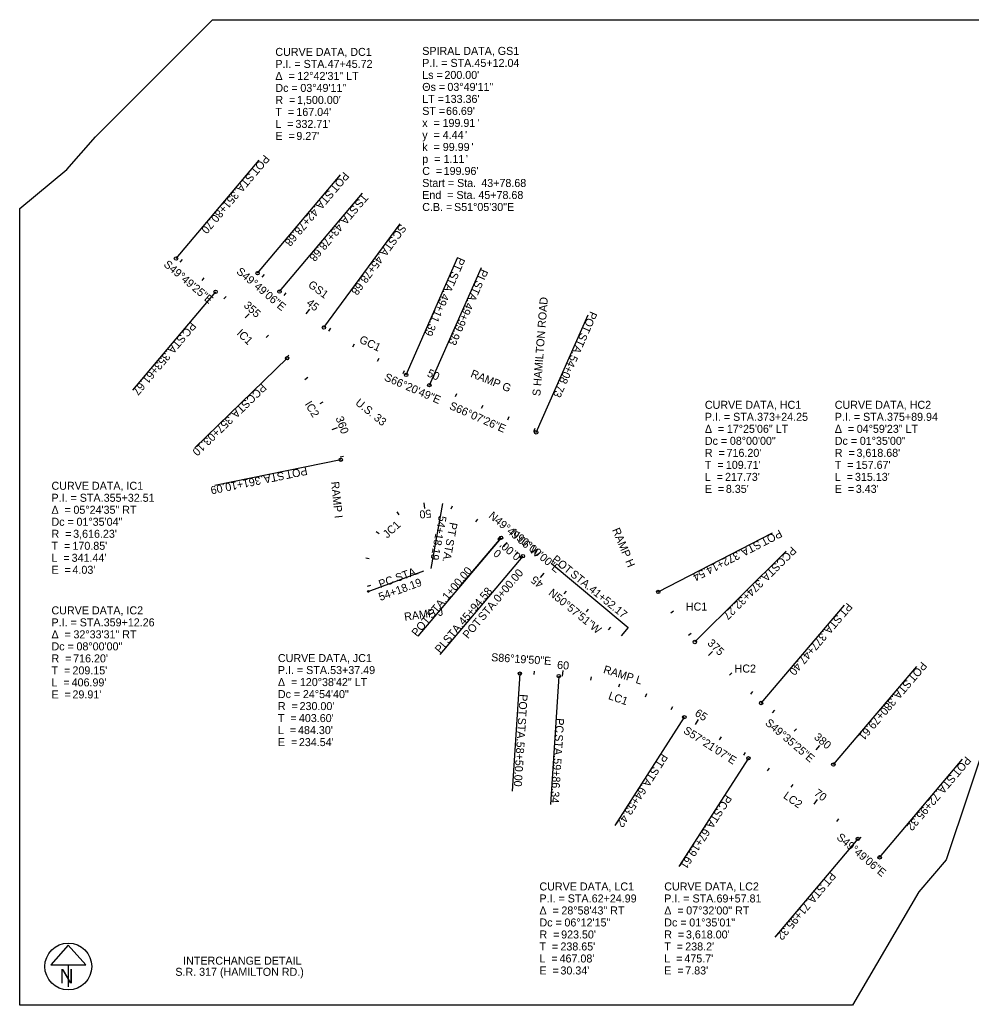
# Model space of a CAD drawing. Extents: x 219360 to 229046, y 540943 to 545143.
# Drawn here: x 223146 to 226474, y 540943 to 544391 of the extents above; entities that cross this region are included whole.
import ezdxf

# ---------------------------------------------------------------- set-up
doc = ezdxf.new("R2010")
doc.units = 0
for name, color, linetype in [('_CIVIL_CONSTRUCTION', 7, 'Continuous'), ('GE_P_Alignment_100_Curve_Data', 7, 'Continuous'), ('GE_P_Alignment_100_Distances', 7, 'Continuous'), ('GE_P_Alignment_100_Stations', 7, 'Continuous'), ('GE_X_Alignment_100_Curve_Data', 7, 'Continuous'), ('GE_X_Alignment_100_Distances', 7, 'Continuous'), ('GE_X_Alignment_100_Stations', 7, 'Continuous'), ('PF_P_Grade_Line', 7, 'Continuous'), ('PF_X_Ground_Line', 7, 'Continuous'), ('RW_X_Fee_WL', 7, 'Continuous'), ('SC_Scratch2', 7, 'Continuous'), ('SH_Text', 7, 'Continuous')]:
    doc.layers.add(name, color=color, linetype=linetype)

msp = doc.modelspace()

# ---------------------------------------------------------------- linework, layer by layer
at = {"layer": '_CIVIL_CONSTRUCTION'}
msp.add_lwpolyline([(223310.4, 543867.7), (223411.2, 543981.5), (223820.6, 544391.3), (226624.2, 544391.3), (226624.2, 542162.6), (226385.8, 541451.6), (226291.2, 541339.7), (226059.3, 540943.1), (223146, 540943.1), (223146, 543731.1)], close=True, dxfattribs=at)
at = {"layer": 'GE_P_Alignment_100_Curve_Data'}
msp.add_circle((223315.9, 541078.7), 82, dxfattribs=at)
at = {"layer": 'GE_P_Alignment_100_Distances'}
for p, q in [((224625.2, 542698.1), (224583.8, 542471.8)), ((224685, 542407.9), (224829.4, 542578.9)), ((225005.2, 542489.9), (225260.2, 542276.5)), ((225274, 542264.9), (225249.4, 542235.7)), ((225260.2, 542276.5), (225274, 542264.9)), ((223315.9, 541153.4), (223254.4, 541085.2)), ((223377.5, 541085.2), (223315.9, 541153.4)), ((223254.4, 541085.2), (223377.5, 541085.2)), ((223315.9, 541085.2), (223315.9, 541007.8))]:
    msp.add_line(p, q, dxfattribs=at)
msp.add_circle((223315.9, 541078.7), 82, dxfattribs=at)
at = {"layer": 'GE_P_Alignment_100_Stations'}
msp.add_circle((224368, 542392.1), 0.05, dxfattribs=at)
at = {"layer": 'GE_X_Alignment_100_Stations'}
for p, q in [((223692.7, 543555.8), (223983, 543899.7)), ((223978.1, 543504.6), (224268.4, 543848.4)), ((224054.5, 543440.1), (224344.8, 543783.9)), ((224210.1, 543314.5), (224476.9, 543676.9)), ((224497.6, 543148.5), (224678.1, 543560.7)), ((224578.7, 543113), (224760.8, 543524.4)), ((223831, 543439.1), (223540.7, 543095.2)), ((224952.5, 542947.5), (225134.7, 543359)), ((224081.1, 543206.8), (223758.2, 542893.4)), ((224268.8, 542851.8), (223827.9, 542761.5)), ((225379.4, 542389.4), (225778.9, 542596.5)), ((225507.2, 542214.2), (225826.4, 542531.4)), ((224905.8, 542514.4), (224615.4, 542170.6)), ((224365, 542391), (224559.9, 542463)), ((225738.9, 542000.6), (226030.6, 542343.3)), ((225991.8, 541785.3), (226283.5, 542127.9)), ((224895.3, 542103.7), (224868.9, 541692)), ((225031.4, 542094.9), (225002.6, 541645.8)), ((225470.5, 541950.9), (225227.7, 541572)), ((225694.6, 541807.3), (225451.9, 541428.4)), ((226153.6, 541460.6), (226443.9, 541804.4)), ((226077.2, 541525.1), (225786.8, 541181.3))]:
    msp.add_line(p, q, dxfattribs=at)
for centre, radius in [((223692.7, 543555.8), 6), ((223978.1, 543504.6), 6), ((223831, 543439.1), 6), ((224054.5, 543440.1), 6), ((224210.1, 543314.5), 6), ((224081.1, 543206.8), 6), ((224497.6, 543148.5), 6), ((224578.7, 543113), 6), ((224952.5, 542947.5), 6), ((224268.8, 542851.8), 6), ((224905.8, 542514.4), 6), ((224365, 542391), 2.77), ((225379.4, 542389.4), 6), ((225507.2, 542214.2), 6), ((224895.3, 542103.7), 5.5), ((225031.4, 542094.9), 6), ((225738.9, 542000.6), 6), ((225470.5, 541950.9), 6), ((225694.6, 541807.3), 6), ((225991.8, 541785.3), 6), ((226077.2, 541525.1), 6), ((226153.6, 541460.6), 6)]:
    msp.add_circle(centre, radius, dxfattribs=at)
at = {"layer": 'RW_X_Fee_WL'}
for p, q in [((223707.5, 543543.4), (223715.2, 543552.5)), ((223994.4, 543490.9), (224002.1, 543500.1)), ((223783.9, 543478.9), (223791.6, 543488)), ((224070.8, 543426.4), (224078.5, 543435.5)), ((223860.1, 543414.2), (223868, 543423.3)), ((223934.9, 543347.8), (223948.4, 543362.6)), ((224147.8, 543362.6), (224160.3, 543378.2)), ((224227.3, 543302), (224234.3, 543311.8)), ((224007.9, 543279.4), (224016.2, 543288.1)), ((224310.6, 543246.6), (224316.9, 543256.8)), ((224078.9, 543209), (224087.5, 543217.4)), ((224397.3, 543196.9), (224402.9, 543207.5)), ((224487.2, 543153.1), (224492.1, 543164)), ((224143.7, 543132.9), (224153.3, 543140.1)), ((224578.8, 543112.9), (224586.9, 543131.2)), ((224670.2, 543072.5), (224675.1, 543083.4)), ((224197.2, 543048.6), (224207.7, 543054.3)), ((224761.6, 543032), (224766.5, 543042.9)), ((224853.1, 542991.5), (224857.9, 543002.5)), ((224238.5, 542957.6), (224257.2, 542964.5)), ((224944.5, 542951), (224949.4, 542962)), ((224266.7, 542861.7), (224278.4, 542864.3)), ((224465.3, 542669), (224471.5, 542658.7)), ((224559.3, 542700.5), (224561.5, 542680.6)), ((224658, 542689.7), (224654.2, 542678.3)), ((224746.6, 542644.1), (224739.9, 542634.2)), ((224393.3, 542600.7), (224403.2, 542594)), ((224825.2, 542582.4), (224817.5, 542573.2)), ((224356.7, 542508.5), (224368.5, 542506.6)), ((224901.6, 542517.9), (224893.9, 542508.7)), ((224979.2, 542454.8), (224966.7, 542439.3)), ((224362.4, 542409.4), (224373.9, 542412.7)), ((225056.9, 542391.8), (225049.4, 542382.5)), ((225134.6, 542328.8), (225127, 542319.5)), ((225423.2, 542316), (225433.1, 542322.8)), ((225212.3, 542265.9), (225204.7, 542256.5)), ((225485, 542237.6), (225493.9, 542245.6)), ((225555.4, 542166.6), (225569.4, 542180.9)), ((224945.2, 542100.5), (224946, 542112.4)), ((225045, 542094), (225046.6, 542113.9)), ((225144.1, 542080.7), (225146.3, 542092.5)), ((225628.2, 542098), (225636.3, 542106.8)), ((225241.2, 542056.8), (225244.6, 542068.3)), ((225335.1, 542022.6), (225339.8, 542033.6)), ((225702.8, 542031.4), (225710.7, 542040.5)), ((225424.7, 541978.4), (225430.6, 541988.9)), ((225778.9, 541966.5), (225786.7, 541975.7)), ((225509.7, 541925.8), (225520.5, 541942.6)), ((225855.1, 541901.7), (225862.8, 541910.8)), ((225593.9, 541871.8), (225600.4, 541881.9)), ((225931.2, 541836.9), (225944.2, 541852.1)), ((225678.1, 541817.9), (225684.6, 541828)), ((225761.8, 541763.2), (225768.5, 541773.1)), ((225844, 541706.2), (225851, 541716)), ((225924.6, 541647), (225936.7, 541663)), ((226003.6, 541585.6), (226011.1, 541595)), ((226080.8, 541522.1), (226088.5, 541531.3))]:
    msp.add_line(p, q, dxfattribs=at)
at = {"layer": 'SC_Scratch2'}
for p, q in [((224849.3, 542562.1), (224836.4, 542546.8)), ((224887.5, 542529.8), (224879.8, 542520.6))]:
    msp.add_line(p, q, dxfattribs=at)
at = {"layer": 'SH_Text'}
for p, q in [((224829.4, 542578.9), (224539, 542235.1)), ((224905.8, 542514.4), (224615.4, 542170.6))]:
    msp.add_line(p, q, dxfattribs=at)
for centre in [(224829.4, 542578.9), (224905.8, 542514.4)]:
    msp.add_circle(centre, 6, dxfattribs=at)

# ---------------------------------------------------------------- texts
at = {"layer": 'GE_P_Alignment_100_Distances'}
for s, rotation, p in [('GS1', 323.4488, (224152.2, 543458.7)), ('S HAMILTON ROAD', 85.6201, (224966.8, 543073.7)), ('IC1', 316.3602, (223902.8, 543291.7)), ('GC1', 334.3693, (224331, 543262.9)), ('RAMP G', 338.2867, (224720.5, 543142.2)), ('IC2', 301.7204, (224141.4, 543046.5)), ('U.S. 33', 320.9663, (224317.6, 543046.6)), ('RAMP I', 275.9872, (224234.9, 542774.2)), ('JC1', 42.724, (224431.8, 542575.4)), ('RAMP H', 292.6374, (225217.7, 542606.6)), ('RAMP J', 7.8135, (224492.7, 542288.3)), ('RAMP L', 342.7648, (225185.1, 542106.4)), ('LC1', 340.6318, (225202.5, 542015.1)), ('LC2', 324.852, (225814.4, 541670.2))]:
    msp.add_text(s, height=28, rotation=rotation, dxfattribs=at).set_placement(p)
for s, height, p in [('HC1', 28, (225475.9, 542324)), ('HC2', 28, (225646.3, 542107.2)), ('INTERCHANGE DETAIL', 28, (223717.7, 541085.2)), ('N', 50, (223285.7, 541020.4)), ('S.R. 317 (HAMILTON RD.)', 28, (223690.3, 541046.2))]:
    msp.add_text(s, height=height, dxfattribs=at).set_placement(p)
at = {"layer": 'GE_X_Alignment_100_Curve_Data'}
for s, rotation, p in [('S49°49\'25"E', 319.8235, (223647.3, 543531.3)), ('S49°49\'06"E', 319.8184, (223901.7, 543506.3)), ('S66°20\'49"E', 336.3468, (224418.7, 543130.6)), ('S66°07\'26"E', 336.124, (224646.2, 543030.6)), ('N49°49\'06"W', 319.8184, (224783.8, 542651.7)), ('N50°57\'51"W', 320.9642, (224992.9, 542381.3)), ('S86°19\'50"E', 356.3306, (224794.2, 542147.2)), ('S57°21\'07"E', 327.3518, (225464.6, 541897.7)), ('S49°35\'25"E', 319.5903, (225750.9, 541927.3)), ('S49°49\'06"E', 319.8184, (226000.8, 541526.8))]:
    msp.add_text(s, height=28, rotation=rotation, dxfattribs=at).set_placement(p)
at = {"layer": 'GE_X_Alignment_100_Distances'}
for s, p in [('CURVE DATA, DC1', (224040.2, 544264.6)), ('SPIRAL DATA, GS1', (224553.9, 544268.1)), ('P.I. = STA. ', (224040.2, 544222.6)), ('47+45.72', (224222.9, 544222.6)), ('P.I. = STA. ', (224553.9, 544226.1)), ('45+12.04', (224736.5, 544226.1)), ('Δ  = ', (224040.2, 544180.6)), ('12°42\'31" LT', (224117, 544180.6)), ('Ls = ', (224553.9, 544184.1)), ("200.00'", (224631.5, 544184.1)), ('Dc = ', (224040.2, 544138.6)), ('03°49\'11"', (224127.6, 544138.6)), ('Θs = ', (224553.9, 544142.1)), ('03°49\'11"', (224641.9, 544142.1)), ('R  = ', (224040.2, 544096.6)), ("1,500.00'", (224116, 544096.6)), ('LT = ', (224553.9, 544100.1)), ("133.36'", (224632.4, 544100.1)), ("167.04'", (224113.6, 544054.6)), ('ST = ', (224553.9, 544058.1)), ("66.69'", (224637, 544058.1)), ('T  = ', (224040.2, 544054.6)), ('L  = ', (224040.2, 544012.6)), ("332.71'", (224110.6, 544012.6)), ('x  = ', (224553.9, 544016.1)), ('199.91', (224624.9, 544016.1)), ("'", (224747.7, 544016.1)), ('E  = ', (224040.2, 543970.6)), ("9.27'", (224113.6, 543970.6)), ('y  = ', (224553.9, 543974.1)), ('4.44', (224625.5, 543974.1)), ("'", (224703.7, 543974.1)), ('k  = ', (224553.9, 543932.1)), ('99.99', (224625.8, 543932.1)), ("'", (224726.3, 543932.1)), ('p  = ', (224553.9, 543890.1)), ('1.11', (224628.4, 543890.1)), ("'", (224706.6, 543890.1)), ('C  = ', (224553.9, 543848.1)), ("199.96'", (224628.8, 543848.1)), ('Start = Sta. ', (224553.9, 543806.1)), ('43+78.68', (224760.4, 543806.1)), ('End  = Sta. ', (224553.9, 543764.1)), ('45+78.68', (224750.2, 543764.1)), ('C.B. = ', (224553.9, 543722.1)), ('S51°05\'30"E', (224665.1, 543722.1)), ('CURVE DATA, HC1', (225542.4, 543029.9)), ('CURVE DATA, HC2', (225996.8, 543029.9)), ('P.I. = STA. ', (225542.4, 542987.9)), ('373+24.25', (225725.1, 542987.9)), ('P.I. = STA. ', (225996.8, 542987.9)), ('375+89.94', (226179.5, 542987.9)), ('Δ  = ', (225542.4, 542945.9)), ('17°25\'06" LT', (225619.2, 542945.9)), ('Δ  = ', (225996.8, 542945.9)), ('04°59\'23" LT', (226073.6, 542945.9)), ('Dc = ', (225542.4, 542903.9)), ('08°00\'00"', (225629.8, 542903.9)), ('Dc = ', (225996.8, 542903.9)), ('01°35\'00"', (226084.2, 542903.9)), ('R  = ', (225542.4, 542861.9)), ("716.20'", (225618.3, 542861.9)), ('R  = ', (225996.8, 542861.9)), ("3,618.68'", (226072.7, 542861.9)), ('T  = ', (225542.4, 542819.9)), ("109.71'", (225615.8, 542819.9)), ('T  = ', (225996.8, 542819.9)), ("157.67'", (226070.2, 542819.9)), ('CURVE DATA, IC1', (223257.2, 542746.7)), ('L  = ', (225542.4, 542777.9)), ("217.73'", (225612.8, 542777.9)), ('L  = ', (225996.8, 542777.9)), ("315.13'", (226067.3, 542777.9)), ('E  = ', (225542.4, 542735.9)), ("8.35'", (225615.8, 542735.9)), ('E  = ', (225996.8, 542735.9)), ("3.43'", (226070.3, 542735.9)), ('P.I. = STA. ', (223257.2, 542704.7)), ('355+32.51', (223439.8, 542704.7)), ('Δ  = ', (223257.2, 542662.7)), ('05°24\'35" RT', (223333.9, 542662.7)), ('Dc = ', (223257.2, 542620.7)), ('01°35\'04"', (223344.6, 542620.7)), ('R  = ', (223257.2, 542578.7)), ("3,616.23'", (223333, 542578.7)), ('T  = ', (223257.2, 542536.7)), ("170.85'", (223330.5, 542536.7)), ('L  = ', (223257.2, 542494.7)), ("341.44'", (223327.6, 542494.7)), ('E  = ', (223257.2, 542452.7)), ("4.03'", (223330.6, 542452.7)), ('CURVE DATA, IC2', (223257.2, 542310.8)), ('P.I. = STA. ', (223257.2, 542268.8)), ('359+12.26', (223439.8, 542268.8)), ('32°33\'31" RT', (223333.9, 542226.8)), ('Δ  = ', (223257.2, 542226.8)), ('Dc = ', (223257.2, 542184.8)), ('08°00\'00"', (223344.6, 542184.8)), ('R  = ', (223257.2, 542142.8)), ("716.20'", (223333, 542142.8)), ('CURVE DATA, JC1', (224049.1, 542143.9)), ('T  = ', (223257.2, 542100.8)), ("209.15'", (223330.5, 542100.8)), ('P.I. = STA. ', (224049.1, 542101.9)), ('53+37.49', (224231.8, 542101.9)), ('L  = ', (223257.2, 542058.8)), ("406.99'", (223327.6, 542058.8)), ('Δ  = ', (224049.1, 542059.9)), ('120°38\'42" LT', (224125.9, 542059.9)), ('E  = ', (223257.2, 542016.8)), ("29.91'", (223330.6, 542016.8)), ('Dc = ', (224049.1, 542017.9)), ('24°54\'40"', (224136.5, 542017.9)), ('R  = ', (224049.1, 541975.9)), ("230.00'", (224124.9, 541975.9)), ('T  = ', (224049.1, 541933.9)), ("403.60'", (224122.5, 541933.9)), ('L  = ', (224049.1, 541891.9)), ("484.30'", (224119.5, 541891.9)), ('E  = ', (224049.1, 541849.9)), ("234.54'", (224122.5, 541849.9)), ('CURVE DATA, LC1', (224963.9, 541344.9)), ('CURVE DATA, LC2', (225400.4, 541344.9)), ('P.I. = STA. ', (224963.9, 541302.9)), ('62+24.99', (225146.5, 541302.9)), ('P.I. = STA. ', (225400.4, 541302.9)), ('69+57.81', (225583.1, 541302.9)), ('Δ  = ', (224963.9, 541260.9)), ('28°58\'43" RT', (225040.6, 541260.9)), ('Δ  = ', (225400.4, 541260.9)), ('07°32\'00" RT', (225477.2, 541260.9)), ('Dc = ', (224963.9, 541218.9)), ('06°12\'15"', (225051.2, 541218.9)), ('Dc = ', (225400.4, 541218.9)), ('01°35\'01"', (225487.8, 541218.9)), ('R  = ', (224963.9, 541176.9)), ("923.50'", (225039.7, 541176.9)), ('R  = ', (225400.4, 541176.9)), ("3,618.00'", (225476.2, 541176.9)), ('T  = ', (224963.9, 541134.9)), ("238.65'", (225037.2, 541134.9)), ('T  = ', (225400.4, 541134.9)), ("238.2'", (225473.8, 541134.9)), ('L  = ', (224963.9, 541092.9)), ("467.08'", (225034.3, 541092.9)), ('L  = ', (225400.4, 541092.9)), ("475.7'", (225470.8, 541092.9)), ('E  = ', (224963.9, 541050.9)), ("30.34'", (225037.3, 541050.9)), ('E  = ', (225400.4, 541050.9)), ("7.83'", (225473.8, 541050.9))]:
    msp.add_text(s, height=28, dxfattribs=at).set_placement(p)
at = {"layer": 'GE_X_Alignment_100_Stations'}
for s, rotation, p in [('POT', 229.8235, (224001.4, 543920.8)), (' STA. ', 229.8235, (223954.9, 543865.7)), ('POT', 229.8184, (224279.5, 543860.9)), ('351+80.70', 229.8235, (223894, 543793.5)), (' STA. ', 229.8184, (224233.1, 543805.9)), ('TS', 229.8184, (224346.1, 543784.7)), (' STA. ', 229.8184, (224319.3, 543753.1)), ('42+78.68', 229.8184, (224172.1, 543733.7)), ('43+78.68', 229.8184, (224258.3, 543680.8)), ('SC', 233.6382, (224478.5, 543678.4)), (' STA. ', 233.6382, (224453, 543643.8)), ('45+78.68', 233.6382, (224397, 543567.7)), ('PT', 246.3468, (224679.6, 543562.9)), (' STA. ', 246.3468, (224661.9, 543522.5)), ('PI', 246.124, (224760, 543521.5)), (' STA. ', 246.124, (224746.3, 543490.5)), ('49+11.39', 246.3468, (224623.9, 543435.9)), ('49+99.93', 246.124, (224708, 543404.1)), ('POT', 246.124, (225141.5, 543373.5)), ('PC', 229.8235, (223744.6, 543336.1)), (' STA. ', 229.8235, (223715, 543301.1)), (' STA. ', 246.124, (225112.4, 543307.7)), ('353+61.67', 229.8235, (223654, 543228.9)), ('54+08.73', 246.124, (225074.1, 543221.2)), ('PCC', 224.1441, (223992.7, 543120.5)), (' STA. ', 224.1441, (223943.3, 543072.5)), ('357+03.10', 224.1441, (223875.4, 543006.6)), (' STA. ', 191.5853, (224078.5, 542812.4)), ('POT', 191.5853, (224149, 542826.9)), ('361+10.09', 191.5853, (223985.9, 542793.4)), (' 54+18.19', 259.3204, (224613.9, 542668.1)), ('PT STA.', 259.3204, (224650.3, 542634.5)), ('POT', 207.4105, (225803.3, 542608.7)), (' STA. ', 207.4105, (225739.3, 542575.5)), ('PCC', 224.8288, (225845.9, 542550.2)), ('POT', 320.9642, (225005.1, 542498.7)), ('372+14.54', 207.4105, (225655.4, 542532)), ('PC STA.', 20.2711, (224407.5, 542402.4)), (' STA. ', 320.9642, (225061.1, 542453.3)), (' STA. ', 224.8288, (225797.1, 542501.7)), ('54+18.19', 20.2711, (224407.6, 542357.6)), ('374+32.27', 224.8288, (225730, 542435)), ('45+94.58', 49.8184, (224699.5, 542270.8)), ('41+52.17', 320.9642, (225134.5, 542393.8)), ('PT', 229.5903, (226040, 542353.7)), (' STA. ', 229.5903, (226011.4, 542320.1)), (' STA. ', 49.8184, (224638.5, 542198.5)), ('377+47.40', 229.5903, (225950.1, 542248.1)), ('PI', 49.8184, (224616.6, 542172.6)), ('POT', 229.5903, (226300.7, 542147.5)), (' STA. ', 229.5903, (226254, 542092.6)), ('POT', 266.3306, (224894.7, 542032.2)), ('380+79.61', 229.5903, (226192.8, 542020.7)), (' STA. ', 266.3306, (224890.1, 541960.4)), ('PC', 266.3306, (225022.4, 541948.2)), (' STA. ', 266.3306, (225019.5, 541902.4)), ('58+50.00', 266.3306, (224884.1, 541866)), ('PT', 237.3518, (225391.1, 541826.2)), ('POT', 229.8184, (226454.7, 541816.5)), ('59+86.34', 266.3306, (225013.4, 541808.1)), (' STA. ', 237.3518, (225367.3, 541789.1)), (' STA. ', 229.8184, (226408.2, 541761.4)), ('64+53.42', 237.3518, (225316.3, 541709.5)), ('PC', 237.3518, (225615, 541682.3)), ('72+95.32', 229.8184, (226347.2, 541689.2)), (' STA. ', 237.3518, (225590.3, 541643.7)), ('67+19.61', 237.3518, (225539.3, 541564.1)), ('PT', 229.8184, (225982.1, 541411.9)), (' STA. ', 229.8184, (225953.7, 541378.2)), ('71+95.32', 229.8184, (225892.7, 541306))]:
    msp.add_text(s, height=28, rotation=rotation, dxfattribs=at).set_placement(p)
at = {"layer": 'PF_P_Grade_Line'}
msp.add_text("0.00'", height=28, rotation=139.8184, dxfattribs=at).set_placement((224901.3, 542517.6))
at = {"layer": 'PF_X_Ground_Line'}
msp.add_text('N90°00\'00"E', height=28, rotation=319.8184, dxfattribs=at).set_placement((224860.6, 542591.1))
at = {"layer": 'RW_X_Fee_WL'}
for s, rotation, p in [('355', 317.6317, (223927.4, 543388.6)), ('45', 321.224, (224146.4, 543395.8)), ('50', 336.124, (224568.5, 543144.8)), ('360', 290.3925, (224250.2, 542997.7)), ('50', 186.0949, (224584.2, 542678)), ('45', 140.9642, (224980.5, 542421.6)), ('375', 315.9012, (225549.1, 542207.5)), ('60', 355.4828, (225024.8, 542120.6)), ('65', 327.3518, (225504.8, 541958.6)), ('380', 319.5903, (225921.9, 541877.6)), ('70', 322.9116, (225921.9, 541680.4))]:
    msp.add_text(s, height=28, rotation=rotation, dxfattribs=at).set_placement(p)
at = {"layer": 'SC_Scratch2'}
msp.add_text('0', height=28, rotation=319.8184, dxfattribs=at).set_placement((224799.3, 542519.5))
at = {"layer": 'SH_Text'}
for s, p in [('1+00.00', (224642.5, 542358.3)), ('0+00.00', (224821.4, 542350.7)), (' STA. ', (224581.5, 542286.1)), (' STA. ', (224760.5, 542278.5)), ('POT', (224535.1, 542231.1)), ('POT', (224714, 542223.5))]:
    msp.add_text(s, height=28, rotation=49.8184, dxfattribs=at).set_placement(p)

doc.saveas('drawing.dxf')
